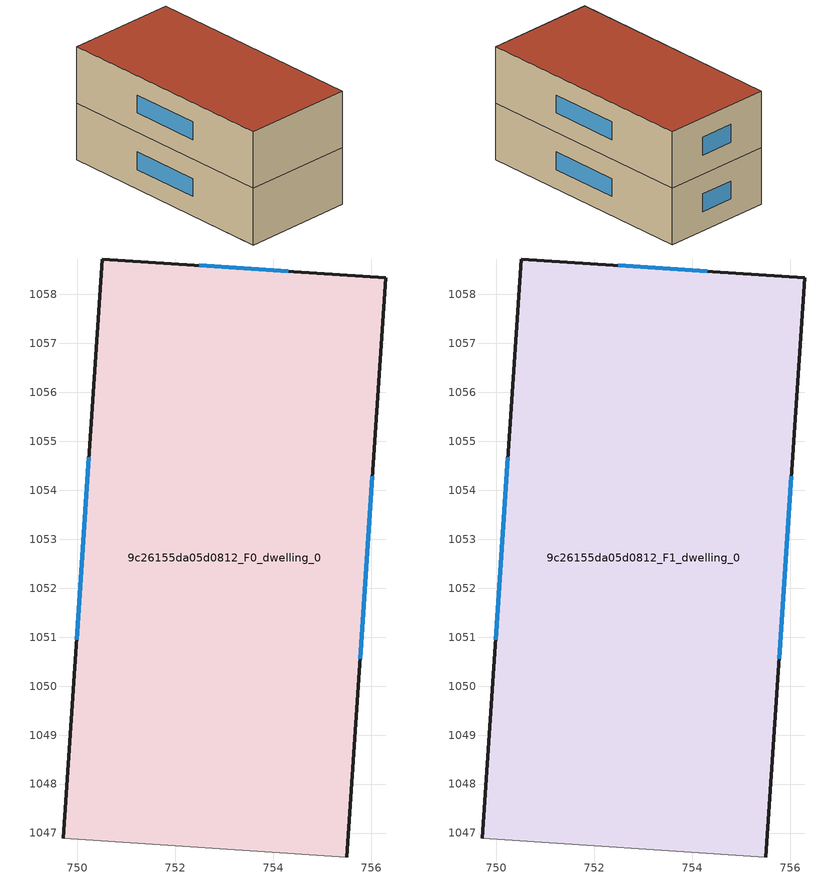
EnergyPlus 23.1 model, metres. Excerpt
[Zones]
9c26155da05d0812_F0_dwelling_0
 floor ground (EU_floor_Construction): 756.29,1058.34 755.5,1046.51 749.71,1046.9 750.5,1058.72 z0
 wall outside (EU_wall_Construction): 755.5,1046.51 756.29,1058.34 750.5,1058.72 749.71,1046.9 z0:3
 wall adiabatic (EU_wall_Construction): 749.71,1046.9 755.5,1046.51 z0:3
 window (EU_Window_Construction): 755.77,1050.56 756.02,1054.29 / 750.23,1054.67 749.98,1050.95 / 754.31,1058.47 752.48,1058.59 z1.03:1.97
9c26155da05d0812_F1_dwelling_0
 floor to 9c26155da05d0812_F0_dwelling_0 (EU_floor_Construction): 756.29,1058.34 755.5,1046.51 749.71,1046.9 750.5,1058.72 z3
 wall outside (EU_wall_Construction): 755.5,1046.51 756.29,1058.34 750.5,1058.72 749.71,1046.9 z3:6
 wall adiabatic (EU_wall_Construction): 749.71,1046.9 755.5,1046.51 z3:6
 window (EU_Window_Construction): 755.77,1050.56 756.02,1054.29 / 750.23,1054.67 749.98,1050.95 / 754.31,1058.47 752.48,1058.59 z4.03:4.97
 roof outside (EU_roof_Construction): 755.5,1046.51 756.29,1058.34 750.5,1058.72 749.71,1046.9 z6
[Building]
EU S2 Campaign: North Axis=0; Terrain=City; Solar Distribution=FullExterior
[Site:Location]
Cape.Town.Intl.AP: Latitude=-33.965; Longitude=18.602; Time Zone=2; Elevation=46
[SizingPeriod:WeatherFileDays]
AnnualSizingPeriod: Begin Month=1; Begin Day of Month=1; End Month=12; End Day of Month=31; Day of Week for Start Day=Monday; Use Weather File Daylight Saving Period=No; Use Weather File Rain and Snow Indicators=No
[MATERIAL]
EU_InternalMass_Material: Roughness=MediumRough; Thickness=0.1; Conductivity=1; Density=1800; Specific Heat=900; Thermal Absorptance=0.9; Solar Absorptance=0.7; Visible Absorptance=0.7
[MATERIAL:NOMASS] Roughness=MediumRough; Thermal Absorptance=0.9; Solar Absorptance=0.7; Visible Absorptance=0.7
Name | Thermal Resistance
EU_wall_NoMass | 0.493876
EU_roof_NoMass | 0.449382
EU_floor_NoMass | 1.25
[WINDOWMATERIAL:SIMPLEGLAZINGSYSTEM]
EU_Window_SimpleGlazing: UFactor=4.4; Solar Heat Gain Coefficient=0.85; Visible Transmittance=0.85
[CONSTRUCTION]
EU_wall_Construction: EU_wall_NoMass
EU_roof_Construction: EU_roof_NoMass
EU_floor_Construction: EU_floor_NoMass
EU_Window_Construction: EU_Window_SimpleGlazing
EU_InternalMass_Construction: EU_InternalMass_Material
[ZONE] Type=1; Multiplier=1; Ceiling Height=autocalculate; Floor Area=autocalculate; Part of Total Floor Area=Yes
Name | Volume
9c26155da05d0812_F0_dwelling_0 | 206.309
9c26155da05d0812_F1_dwelling_0 | 206.308
[INTERNALMASS] Construction=EU_InternalMass_Construction; Surface Area=68.7695
Name | Zone or ZoneList
9c26155da05d0812_F0_dwelling_0_EU_InternalMass | 9c26155da05d0812_F0_dwelling_0
9c26155da05d0812_F1_dwelling_0_EU_InternalMass | 9c26155da05d0812_F1_dwelling_0
[OTHEREQUIPMENT] Fuel Type=Electricity; Design Level Calculation Method=Watts/Area; Power per Zone Floor Area=1; Fraction Latent=0; Fraction Radiant=0; Fraction Lost=0; Carbon Dioxide Generation Rate=0; EndUse Subcategory=EU_Step8_InternalGains
Name | Zone or ZoneList or Space or SpaceList | Schedule
EU_Step8_InternalGain_9c26155da05d0812_F0_dwelling_0_f000 | 9c26155da05d0812_F0_dwelling_0 | EU_Step8_GainSchedule_9c26155da05d0812_F0_dwelling_0_f000
EU_Step8_InternalGain_9c26155da05d0812_F1_dwelling_0_f000 | 9c26155da05d0812_F1_dwelling_0 | EU_Step8_GainSchedule_9c26155da05d0812_F1_dwelling_0_f000
[ZONEVENTILATION:DESIGNFLOWRATE] Schedule=EU_AlwaysOn; Design Flow Rate Calculation Method=AirChanges/Hour; Air Changes per Hour=0.64; Ventilation Type=Natural; Fan Pressure Rise=0; Fan Total Efficiency=1; Constant Term Coefficient=1; Temperature Term Coefficient=0; Velocity Term Coefficient=0; Velocity Squared Term Coefficient=0; Minimum Indoor Temperature=-100; Maximum Indoor Temperature=100; Delta Temperature=-100; Minimum Outdoor Temperature=-100; Maximum Outdoor Temperature=100; Maximum Wind Speed=40
Name | Zone or ZoneList or Space or SpaceList
EU_ConstantAir_9c26155da05d0812_F0_dwelling_0 | 9c26155da05d0812_F0_dwelling_0
EU_ConstantAir_9c26155da05d0812_F1_dwelling_0 | 9c26155da05d0812_F1_dwelling_0
[HVACTEMPLATE:THERMOSTAT] Constant Heating Setpoint=20; Constant Cooling Setpoint=50
EU_HeatOnly_9c26155da05d0812_F0_dwelling_0; EU_HeatOnly_9c26155da05d0812_F1_dwelling_0
[HVACTEMPLATE:ZONE:IDEALLOADSAIRSYSTEM] System Availability Schedule=EU_AlwaysOn; Maximum Heating Supply Air Temperature=50; Minimum Cooling Supply Air Temperature=13; Maximum Heating Supply Air Humidity Ratio=0.0156; Minimum Cooling Supply Air Humidity Ratio=0.0077; Heating Limit=NoLimit; Cooling Limit=NoLimit; Heating Availability Schedule=EU_AlwaysOn; Cooling Availability Schedule=EU_CoolingOff; Dehumidification Control Type=ConstantSensibleHeatRatio; Cooling Sensible Heat Ratio=0.7; Dehumidification Setpoint=60; Humidification Control Type=None; Humidification Setpoint=30; Outdoor Air Method=None; Outdoor Air Flow Rate per Person=0.00944; Outdoor Air Flow Rate per Zone Floor Area=0; Outdoor Air Flow Rate per Zone=0; Demand Controlled Ventilation Type=None; Outdoor Air Economizer Type=NoEconomizer; Heat Recovery Type=None; Sensible Heat Recovery Effectiveness=0.7; Latent Heat Recovery Effectiveness=0.65
Name | Template Thermostat
9c26155da05d0812_F0_dwelling_0 | EU_HeatOnly_9c26155da05d0812_F0_dwelling_0
9c26155da05d0812_F1_dwelling_0 | EU_HeatOnly_9c26155da05d0812_F1_dwelling_0
[SIZING:ZONE] Zone Cooling Design Supply Air Temperature Input Method=SupplyAirTemperature; Zone Cooling Design Supply Air Temperature=13; Zone Heating Design Supply Air Temperature Input Method=SupplyAirTemperature; Zone Heating Design Supply Air Temperature=50; Zone Cooling Design Supply Air Humidity Ratio=0.008; Zone Heating Design Supply Air Humidity Ratio=0.008; Cooling Design Air Flow Method=DesignDay; Cooling Design Air Flow Rate=0; Cooling Minimum Air Flow per Zone Floor Area=0.000762; Cooling Minimum Air Flow=0; Cooling Minimum Air Flow Fraction=0.2; Heating Design Air Flow Method=DesignDay; Heating Design Air Flow Rate=0; Heating Maximum Air Flow per Zone Floor Area=0.002032; Heating Maximum Air Flow=0.141576; Heating Maximum Air Flow Fraction=0.3; Account for Dedicated Outdoor Air System=No; Dedicated Outdoor Air System Control Strategy=NeutralSupplyAir; Dedicated Outdoor Air Low Setpoint Temperature for Design=autosize; Dedicated Outdoor Air High Setpoint Temperature for Design=autosize; Zone Load Sizing Method=Sensible Load Only No Latent Load; Zone Latent Cooling Design Supply Air Humidity Ratio Input Method=HumidityRatioDifference; Zone Cooling Design Supply Air Humidity Ratio Difference=0.005; Zone Latent Heating Design Supply Air Humidity Ratio Input Method=HumidityRatioDifference; Zone Humidification Design Supply Air Humidity Ratio Difference=0.005
9c26155da05d0812_F0_dwelling_0; 9c26155da05d0812_F1_dwelling_0
[SCHEDULE:CONSTANT]
Name | Hourly Value
EU_AlwaysOn | 1
EU_CoolingOff | 0
[SCHEDULE:FILE] Column Number=1; Rows to Skip at Top=0; Number of Hours of Data=8760; Column Separator=Comma; Interpolate to Timestep=No; Minutes per Item=60; Adjust Schedule for Daylight Savings=Yes
Name | File
EU_Step8_GainSchedule_9c26155da05d0812_F0_dwelling_0_f000 | ../../schedules/9c26155da05d0812/9c26155da05d0812_F0_dwelling_0_f000_gain.csv
EU_Step8_GainSchedule_9c26155da05d0812_F1_dwelling_0_f000 | ../../schedules/9c26155da05d0812/9c26155da05d0812_F1_dwelling_0_f000_gain.csv
